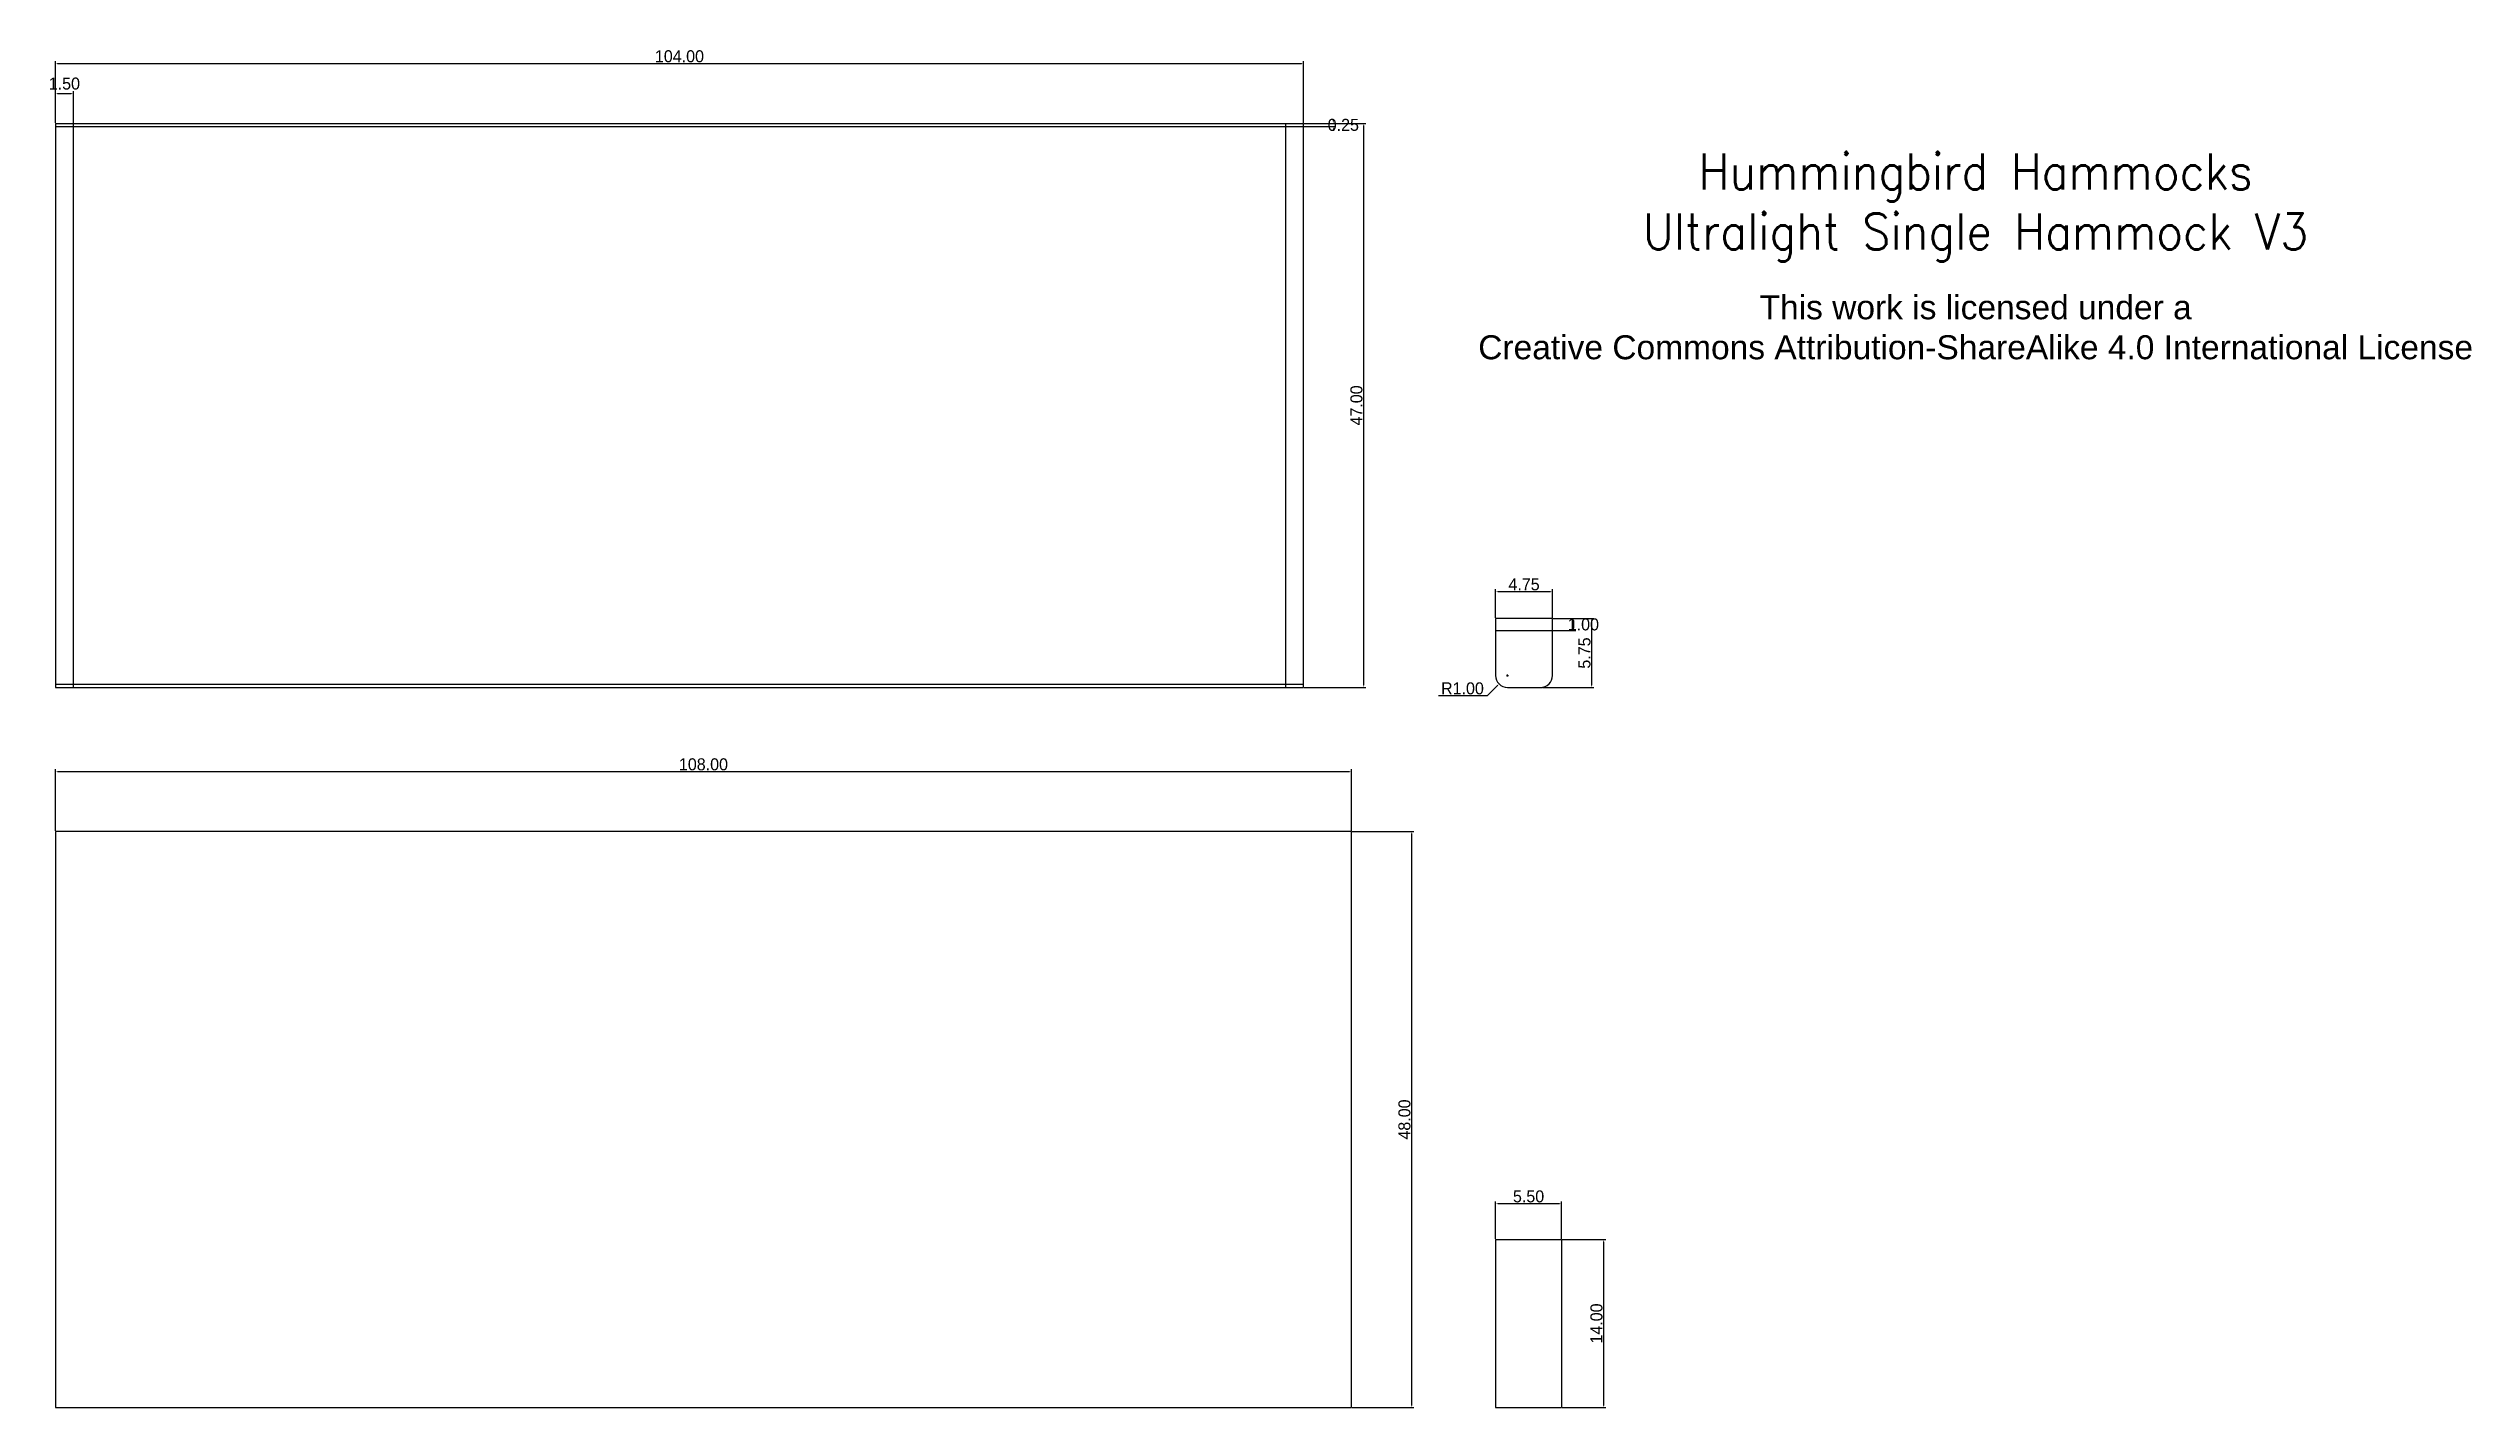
# Model space of a CAD drawing. Extents: x -1 to 201, y 0 to 113.
import ezdxf

# ---------------------------------------------------------------- set-up
doc = ezdxf.new("R2010")
doc.units = 0
doc.layers.get('0').update_dxf_attribs({"true_color": 0xffffff})
doc.layers.get('Defpoints').update_dxf_attribs({"true_color": 0xffffff})
for name, color, linetype, true_color in [('Bag Cut Size', 6, 'Continuous', 0xff00ff), ('Cut Size', 1, 'Continuous', 0xff0000), ('Dimensions', 4, 'Continuous', 0x00ffff), ('Finished Bag', 3, 'Continuous', 0x00ff00), ('Finished Hammock', 5, 'Continuous', 0x0000ff)]:
    doc.layers.add(name, color=color, linetype=linetype, true_color=true_color)
doc.styles.add('QCADDimTextStyle', font='txt')
doc.styles.add('textstyle25', font='Standard')
doc.styles.add('textstyle26', font='Standard')
doc.dimstyles.new('QCADDimStyle', dxfattribs={"dimtxt": 1, "dimasz": 0.18, "dimexe": 0.18, "dimexo": 0.0625, "dimgap": 0.09, "dimtad": 1, "dimtoh": 1, "dimdec": 4, "dimzin": 0, "dimdsep": 46, "dimtxsty": 'QCADDimTextStyle', "dimcen": 0.09, "dimadec": 0, "dimazin": 0, "dimtfac": 1, "dimtdec": 4, "dimtofl": 0, "dimtmove": 0, "dimatfit": 3, "dimfxl": 1, "dimtolj": 1, "dimtzin": 0, "dimarcsym": 0})

# ---------------------------------------------------------------- blocks, each defined once
blk = doc.blocks.new('*D3')
at = {"layer": 'Defpoints', "color": 0}
for p in [(104, 112), (0, 107), (104, 107)]:
    blk.add_point(p, dxfattribs=at)
at = {"layer": 'Dimensions', "color": 0, "lineweight": -2}
for p, q in [((0, 107.0625), (0, 112.18)), ((0.18, 112), (103.82, 112)), ((104, 107.0625), (104, 112.18))]:
    blk.add_line(p, q, dxfattribs=at)
at = {"layer": 'Dimensions', "color": 0}
for points in [[(0.18, 112.03), (0.18, 111.97), (0, 112)], [(103.82, 111.97), (103.82, 112.03), (104, 112)]]:
    blk.add_solid(points, dxfattribs=at)
at = {"layer": 'Dimensions', "color": 0, "insert": (52, 112.59), "char_height": 1, "attachment_point": 5, "style": 'QCADDimTextStyle'}
blk.add_mtext('\\A1;104.00', dxfattribs=at)
blk = doc.blocks.new('*D4')
at = {"layer": 'Defpoints', "color": 0}
for p in [(1.5, 109.5), (0, 107), (1.5, 107)]:
    blk.add_point(p, dxfattribs=at)
at = {"layer": 'Dimensions', "color": 0, "lineweight": -2}
for p, q in [((0, 107.0625), (0, 109.68)), ((0.18, 109.5), (1.32, 109.5)), ((1.5, 107.0625), (1.5, 109.68))]:
    blk.add_line(p, q, dxfattribs=at)
at = {"layer": 'Dimensions', "color": 0}
for points in [[(0.18, 109.53), (0.18, 109.47), (0, 109.5)], [(1.32, 109.47), (1.32, 109.53), (1.5, 109.5)]]:
    blk.add_solid(points, dxfattribs=at)
at = {"layer": 'Dimensions', "color": 0, "insert": (0.75, 110.315), "char_height": 1, "attachment_point": 5, "style": 'QCADDimTextStyle'}
blk.add_mtext('\\A1;1.50', dxfattribs=at)
blk = doc.blocks.new('*D5')
at = {"layer": 'Defpoints', "color": 0}
for p in [(108, 53), (0, 48), (108, 48)]:
    blk.add_point(p, dxfattribs=at)
at = {"layer": 'Dimensions', "color": 0, "lineweight": -2}
for p, q in [((0, 48.0625), (0, 53.18)), ((0.18, 53), (107.82, 53)), ((108, 48.0625), (108, 53.18))]:
    blk.add_line(p, q, dxfattribs=at)
at = {"layer": 'Dimensions', "color": 0}
for points in [[(0.18, 53.03), (0.18, 52.97), (0, 53)], [(107.82, 52.97), (107.82, 53.03), (108, 53)]]:
    blk.add_solid(points, dxfattribs=at)
at = {"layer": 'Dimensions', "color": 0, "insert": (54, 53.59), "char_height": 1, "attachment_point": 5, "style": 'QCADDimTextStyle'}
blk.add_mtext('\\A1;108.00', dxfattribs=at)
blk = doc.blocks.new('*D6')
at = {"layer": 'Defpoints', "color": 0}
for p in [(124.75, 68), (120, 65.75), (124.75, 65.75)]:
    blk.add_point(p, dxfattribs=at)
at = {"layer": 'Dimensions', "color": 0, "lineweight": -2}
for p, q in [((120, 65.8125), (120, 68.18)), ((120.18, 68), (124.57, 68)), ((124.75, 65.8125), (124.75, 68.18))]:
    blk.add_line(p, q, dxfattribs=at)
at = {"layer": 'Dimensions', "color": 0}
for points in [[(120.18, 68.03), (120.18, 67.97), (120, 68)], [(124.57, 67.97), (124.57, 68.03), (124.75, 68)]]:
    blk.add_solid(points, dxfattribs=at)
at = {"layer": 'Dimensions', "color": 0, "insert": (122.375, 68.59), "char_height": 1, "attachment_point": 5, "style": 'QCADDimTextStyle'}
blk.add_mtext('\\A1;4.75', dxfattribs=at)
blk = doc.blocks.new('*D7')
at = {"layer": 'Defpoints', "color": 0}
for p in [(125.5, 17), (120, 14), (125.5, 14)]:
    blk.add_point(p, dxfattribs=at)
at = {"layer": 'Dimensions', "color": 0, "lineweight": -2}
for p, q in [((120, 14.0625), (120, 17.18)), ((120.18, 17), (125.32, 17)), ((125.5, 14.0625), (125.5, 17.18))]:
    blk.add_line(p, q, dxfattribs=at)
at = {"layer": 'Dimensions', "color": 0}
for points in [[(120.18, 17.03), (120.18, 16.97), (120, 17)], [(125.32, 16.97), (125.32, 17.03), (125.5, 17)]]:
    blk.add_solid(points, dxfattribs=at)
at = {"layer": 'Dimensions', "color": 0, "insert": (122.75, 17.59), "char_height": 1, "attachment_point": 5, "style": 'QCADDimTextStyle'}
blk.add_mtext('\\A1;5.50', dxfattribs=at)
blk = doc.blocks.new('*D8')
at = {"layer": 'Defpoints', "color": 0}
for p in [(104, 107), (104, 60), (109, 60)]:
    blk.add_point(p, dxfattribs=at)
at = {"layer": 'Dimensions', "color": 0, "lineweight": -2}
for p, q in [((104.0625, 107), (109.18, 107)), ((109, 106.82), (109, 60.18)), ((104.0625, 60), (109.18, 60))]:
    blk.add_line(p, q, dxfattribs=at)
at = {"layer": 'Dimensions', "color": 0}
for points in [[(109.03, 106.82), (108.97, 106.82), (109, 107)], [(108.97, 60.18), (109.03, 60.18), (109, 60)]]:
    blk.add_solid(points, dxfattribs=at)
at = {"layer": 'Dimensions', "color": 0, "insert": (108.41, 83.5), "char_height": 1, "attachment_point": 5, "rotation": 90, "style": 'QCADDimTextStyle'}
blk.add_mtext('\\A1;47.00', dxfattribs=at)
blk = doc.blocks.new('*D9')
at = {"layer": 'Defpoints', "color": 0}
for p in [(104, 107), (104, 106.75), (106.5, 106.75)]:
    blk.add_point(p, dxfattribs=at)
at = {"layer": 'Dimensions', "color": 0, "lineweight": -2}
for p, q in [((106.5, 107.18), (106.5, 107.36)), ((104.0625, 107), (106.68, 107)), ((104.0625, 106.75), (106.68, 106.75)), ((106.5, 106.57), (106.5, 106.39))]:
    blk.add_line(p, q, dxfattribs=at)
at = {"layer": 'Dimensions', "color": 0}
for points in [[(106.47, 107.18), (106.53, 107.18), (106.5, 107)], [(106.53, 106.57), (106.47, 106.57), (106.5, 106.75)]]:
    blk.add_solid(points, dxfattribs=at)
at = {"layer": 'Dimensions', "color": 0, "insert": (107.315, 106.875), "char_height": 1, "attachment_point": 5, "style": 'QCADDimTextStyle'}
blk.add_mtext('\\A1;0.25', dxfattribs=at)
blk = doc.blocks.new('*D10')
at = {"layer": 'Defpoints', "color": 0}
for p in [(124.75, 65.75), (124.75, 64.75), (126.5, 64.75)]:
    blk.add_point(p, dxfattribs=at)
at = {"layer": 'Dimensions', "color": 0, "lineweight": -2}
for p, q in [((124.8125, 65.75), (126.68, 65.75)), ((124.8125, 64.75), (126.68, 64.75)), ((126.5, 65.57), (126.5, 64.93))]:
    blk.add_line(p, q, dxfattribs=at)
at = {"layer": 'Dimensions', "color": 0}
for points in [[(126.53, 65.57), (126.47, 65.57), (126.5, 65.75)], [(126.47, 64.93), (126.53, 64.93), (126.5, 64.75)]]:
    blk.add_solid(points, dxfattribs=at)
at = {"layer": 'Dimensions', "color": 0, "insert": (127.315, 65.25), "char_height": 1, "attachment_point": 5, "style": 'QCADDimTextStyle'}
blk.add_mtext('\\A1;1.00', dxfattribs=at)
blk = doc.blocks.new('*D11')
at = {"layer": 'Defpoints', "color": 0}
for p in [(124.75, 65.75), (123.85, 60), (128, 60)]:
    blk.add_point(p, dxfattribs=at)
at = {"layer": 'Dimensions', "color": 0, "lineweight": -2}
for p, q in [((124.81, 65.75), (128.18, 65.75)), ((128, 65.57), (128, 60.18)), ((123.92, 60), (128.18, 60))]:
    blk.add_line(p, q, dxfattribs=at)
at = {"layer": 'Dimensions', "color": 0}
for points in [[(128.03, 65.57), (127.97, 65.57), (128, 65.75)], [(127.97, 60.18), (128.03, 60.18), (128, 60)]]:
    blk.add_solid(points, dxfattribs=at)
at = {"layer": 'Dimensions', "color": 0, "insert": (127.41, 62.87), "char_height": 1, "attachment_point": 5, "rotation": 90, "style": 'QCADDimTextStyle'}
blk.add_mtext('\\A1;5.75', dxfattribs=at)
blk = doc.blocks.new('*D12')
at = {"layer": 'Defpoints', "color": 0}
for p in [(125.5, 14), (125.5, 0), (129, 0)]:
    blk.add_point(p, dxfattribs=at)
at = {"layer": 'Dimensions', "color": 0, "lineweight": -2}
for p, q in [((125.5625, 14), (129.18, 14)), ((129, 13.82), (129, 0.18)), ((125.5625, 0), (129.18, 0))]:
    blk.add_line(p, q, dxfattribs=at)
at = {"layer": 'Dimensions', "color": 0}
for points in [[(129.03, 13.82), (128.97, 13.82), (129, 14)], [(128.97, 0.18), (129.03, 0.18), (129, 0)]]:
    blk.add_solid(points, dxfattribs=at)
at = {"layer": 'Dimensions', "color": 0, "insert": (128.41, 7), "char_height": 1, "attachment_point": 5, "rotation": 90, "style": 'QCADDimTextStyle'}
blk.add_mtext('\\A1;14.00', dxfattribs=at)
blk = doc.blocks.new('*D13')
at = {"layer": 'Defpoints', "color": 0}
for p in [(108, 48), (108, 0), (113, 0)]:
    blk.add_point(p, dxfattribs=at)
at = {"layer": 'Dimensions', "color": 0, "lineweight": -2}
for p, q in [((108.0625, 48), (113.18, 48)), ((113, 47.82), (113, 0.18)), ((108.0625, 0), (113.18, 0))]:
    blk.add_line(p, q, dxfattribs=at)
at = {"layer": 'Dimensions', "color": 0}
for points in [[(113.03, 47.82), (112.97, 47.82), (113, 48)], [(112.97, 0.18), (113.03, 0.18), (113, 0)]]:
    blk.add_solid(points, dxfattribs=at)
at = {"layer": 'Dimensions', "color": 0, "insert": (112.41, 24), "char_height": 1, "attachment_point": 5, "rotation": 90, "style": 'QCADDimTextStyle'}
blk.add_mtext('\\A1;48.00', dxfattribs=at)
blk = doc.blocks.new('*D14')
at = {"layer": 'Defpoints', "color": 0}
for p in [(121, 61), (120.29, 60.29)]:
    blk.add_point(p, dxfattribs=at)
at = {"layer": 'Dimensions', "color": 0}
for p, q in [((120.91, 61), (121.09, 61)), ((121, 60.91), (121, 61.09))]:
    blk.add_line(p, q, dxfattribs=at)
at = {"layer": 'Dimensions', "color": 0, "lineweight": -2}
for p in [(115.24, 59.33), (120.17, 60.17)]:
    blk.add_line(p, (119.33, 59.33), dxfattribs=at)
at = {"layer": 'Dimensions', "color": 0}
blk.add_solid([(120.19, 60.14), (120.14, 60.19), (120.29, 60.29)], dxfattribs=at)
at = {"layer": 'Dimensions', "color": 0, "insert": (117.24, 59.92), "char_height": 1, "attachment_point": 5, "style": 'QCADDimTextStyle'}
blk.add_mtext('\\A1;R1.00', dxfattribs=at)

msp = doc.modelspace()

# ---------------------------------------------------------------- linework, layer by layer
at = {"layer": 'Bag Cut Size', "color": 7, "true_color": 0xffffff}
for p, q in [((120, 14), (125.5, 14)), ((120, 14), (120, 0)), ((125.5, 14), (125.5, 0)), ((120, 0), (125.5, 0))]:
    msp.add_line(p, q, dxfattribs=at)
at = {"layer": 'Cut Size', "color": 7, "true_color": 0xffffff}
for p, q in [((108, 48), (0, 48)), ((0, 48), (0, 0)), ((108, 0), (108, 48)), ((0, 0), (108, 0))]:
    msp.add_line(p, q, dxfattribs=at)
at = {"layer": 'Finished Bag', "color": 7, "true_color": 0xffffff}
for p, q in [((124.75, 65.75), (120, 65.75)), ((120, 65.75), (120, 64.75)), ((120, 64.75), (124.75, 64.75)), ((120, 64.75), (120, 61)), ((124.75, 64.75), (124.75, 65.75)), ((124.75, 61), (124.75, 64.75)), ((121, 60), (123.853, 60))]:
    msp.add_line(p, q, dxfattribs=at)
for centre, start, end in [((121, 61), 180, 270), ((123.75, 61), 270, 0)]:
    msp.add_arc(centre, 1, start, end, dxfattribs=at)
at = {"layer": 'Finished Hammock', "color": 7, "true_color": 0xffffff}
for p, q in [((0, 107), (1.5, 107)), ((0, 107), (0, 106.75)), ((0, 106.75), (0, 60.25)), ((0, 106.75), (1.5, 106.75)), ((1.5, 107), (102.5, 107)), ((1.5, 106.75), (1.5, 107)), ((1.5, 106.75), (102.5, 106.75)), ((1.5, 60.25), (1.5, 106.75)), ((102.5, 107), (104, 107)), ((102.5, 107), (102.5, 106.75)), ((102.5, 106.75), (104, 106.75)), ((102.5, 106.75), (102.5, 60.25)), ((104, 106.75), (104, 107)), ((104, 60.25), (104, 106.75)), ((0, 60.25), (0, 60)), ((1.5, 60.25), (0, 60.25)), ((0, 60), (1.5, 60)), ((102.5, 60.25), (1.5, 60.25)), ((1.5, 60), (1.5, 60.25)), ((1.5, 60), (102.5, 60)), ((104, 60.25), (102.5, 60.25)), ((102.5, 60.25), (102.5, 60)), ((102.5, 60), (104, 60)), ((104, 60), (104, 60.25))]:
    msp.add_line(p, q, dxfattribs=at)

# ---------------------------------------------------------------- texts
at = {"attachment_point": 5}
for s, insert, char_height, style in [('\\H3.00133;Hummingbird Hammocks\\PUltralight Single Hammock V3', (160, 100), 0.06843, 'textstyle25'), ('\\fHelvetica Neue,Helvetica,Arial,sans-serif|b0|i0|c0|p0;\\c3618615;\\H1.99926;This work is licensed under a \\P\\c13730329;Creative Commons Attribution-ShareAlike 4.0 International License', (160, 90), 0.068434, 'textstyle26')]:
    msp.add_mtext(s, dxfattribs=dict(at, insert=insert, char_height=char_height, style=style))

# ---------------------------------------------------------------- dimensions: what is measured, and where the dimension line sits
at = {"layer": 'Dimensions'}
for base, p1, p2, picture, middle in [((104, 112), (0, 107), (104, 107), '*D3', (52, 112.59)), ((1.5, 109.5), (0, 107), (1.5, 107), '*D4', (0.75, 110.315)), ((124.75, 68), (120, 65.75), (124.75, 65.75), '*D6', (122.375, 68.59)), ((108, 53), (0, 48), (108, 48), '*D5', (54, 53.59)), ((125.5, 17), (120, 14), (125.5, 14), '*D7', (122.75, 17.59))]:
    dim = msp.add_linear_dim(base=base, p1=p1, p2=p2, dimstyle='QCADDimStyle', override={"dimtxt": 1, "dimdec": 2, "dimclrd": 0, "dimclre": 0, "dimclrt": 0, "dimtmove": 2}, dxfattribs=at)
    dim.commit()
    dim.dimension.update_dxf_attribs({"geometry": picture, "text_midpoint": middle})
for base, p1, p2, picture, middle in [((106.5, 106.75), (104, 107), (104, 106.75), '*D9', (107.315, 106.875)), ((109, 60), (104, 107), (104, 60), '*D8', (108.41, 83.5)), ((128, 60), (124.75, 65.75), (123.853, 60), '*D11', (127.41, 62.875)), ((126.5, 64.75), (124.75, 65.75), (124.75, 64.75), '*D10', (127.315, 65.25)), ((113, 0), (108, 48), (108, 0), '*D13', (112.41, 24)), ((129, 0), (125.5, 14), (125.5, 0), '*D12', (128.41, 7))]:
    dim = msp.add_linear_dim(base=base, p1=p1, p2=p2, angle=90, dimstyle='QCADDimStyle', override={"dimtxt": 1, "dimdec": 2, "dimclrd": 0, "dimclre": 0, "dimclrt": 0, "dimtmove": 2}, dxfattribs=at)
    dim.commit()
    dim.dimension.update_dxf_attribs({"geometry": picture, "text_midpoint": middle})
dim = msp.add_radius_dim(center=(121, 61), mpoint=(120.293, 60.293), dimstyle='QCADDimStyle', override={"dimtxt": 1, "dimdec": 2, "dimclrd": 0, "dimclre": 0, "dimclrt": 0, "dimtmove": 2}, dxfattribs=at)
dim.commit()
dim.dimension.update_dxf_attribs({"geometry": '*D14', "text_midpoint": (117.241, 59.921)})

doc.saveas('drawing.dxf')
